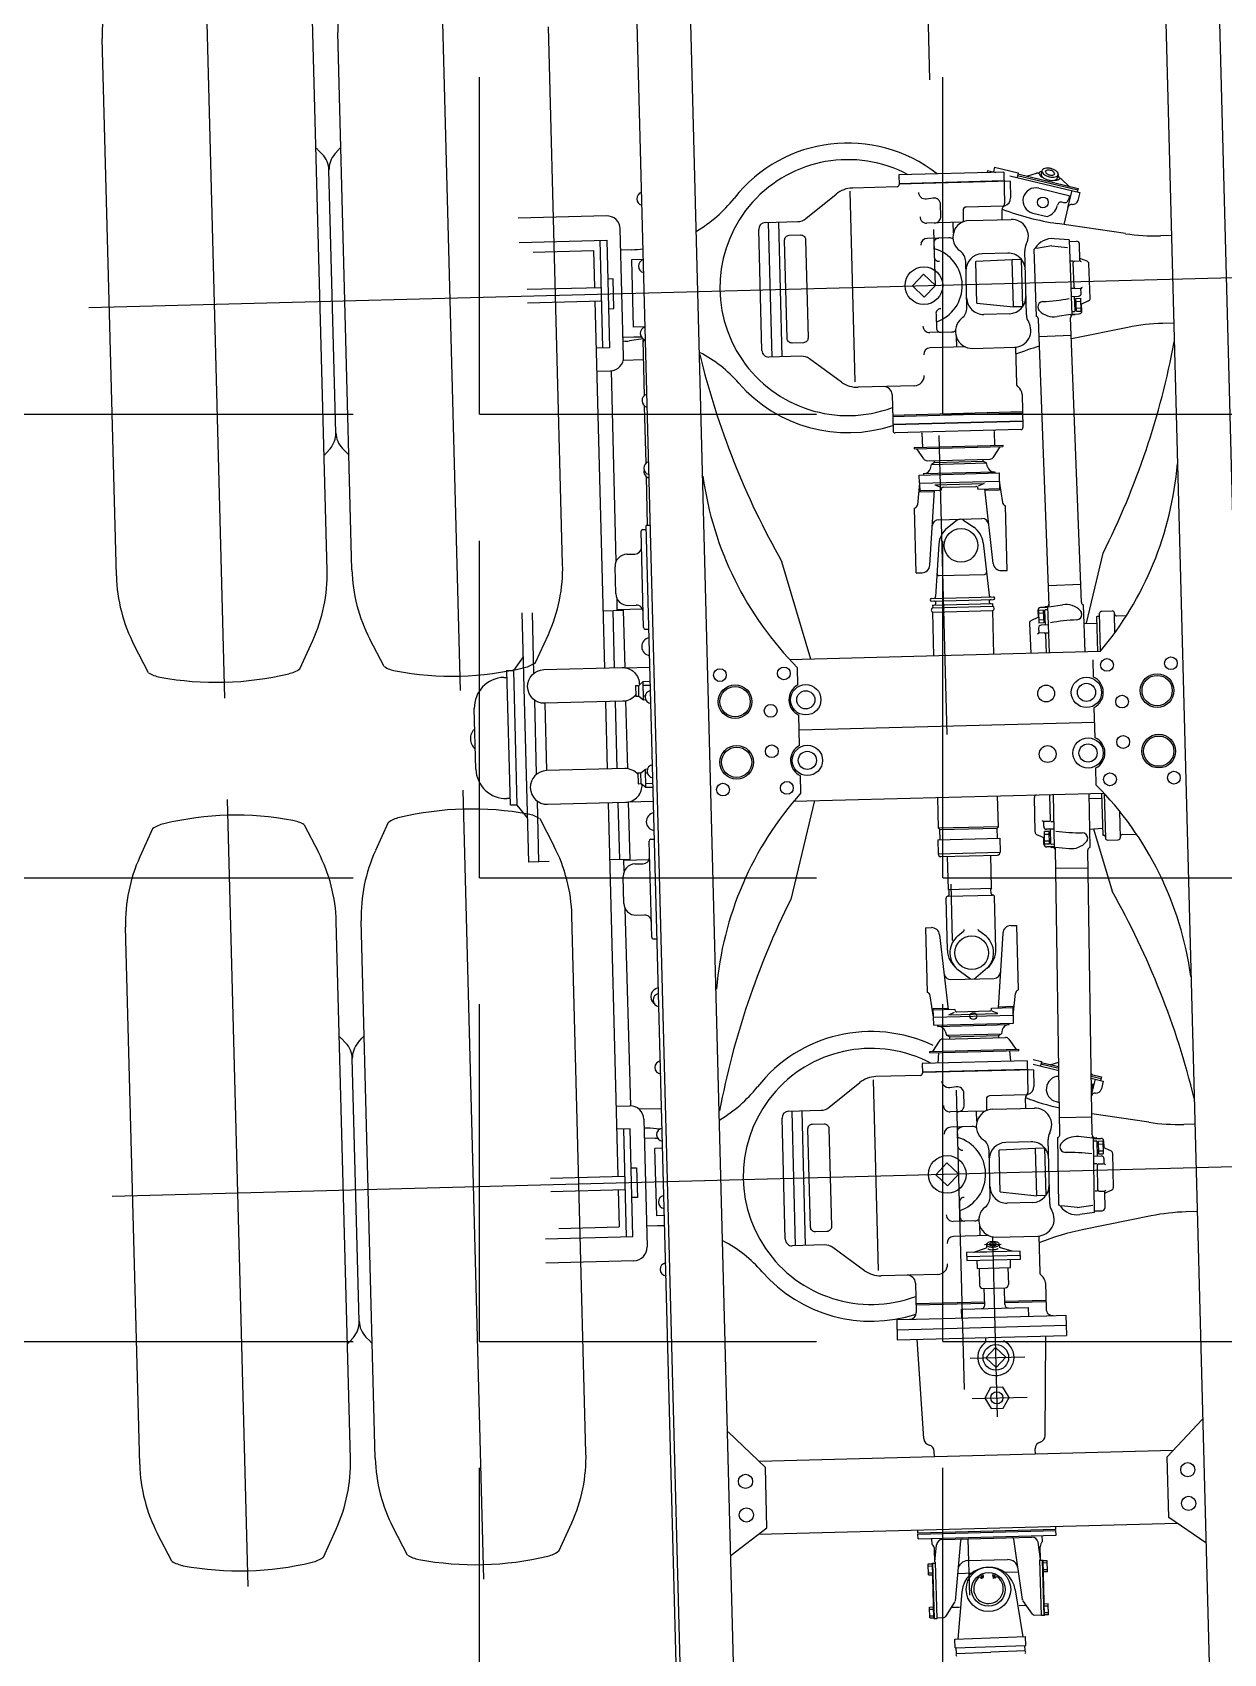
# Model space of a CAD drawing. Header units: metres. Extents: x 668617 to 675126, y 2286318 to 2293677.
# Drawn here: x 669903.33 to 669905.45, y 2287275.645 to 2287278.53 of the extents above; entities that cross this region are included whole.
import ezdxf

# ---------------------------------------------------------------- set-up
doc = ezdxf.new("R2010")
doc.units = ezdxf.units.M
doc.header["$MEASUREMENT"] = 0
doc.linetypes.add('DASHDOT2', pattern=[12.7, 6.35, -3.175, 0, -3.175])
doc.layers.add('2', color=7, linetype='Continuous')
doc.layers.add('DMTG-ZONA-TRABAJO', color=250, linetype='Continuous')

# ---------------------------------------------------------------- blocks, each defined once
blk = doc.blocks.new('A$C0C9960AB')
at = {"layer": '2'}
for p, q in [((2759.5, -1257.4), (2759.5, 1257.4)), ((4079.2, -1257.4), (4079.2, 1257.4)), ((2360.5, 1227.2), (3158.5, 1227.2)), ((3680.2, 1227.2), (4478.2, 1227.2)), ((2215.5, 1183.2), (2256.8, 1203.3)), ((3303.5, 1183.2), (3262.3, 1203.3)), ((3535.2, 1183.2), (3576.5, 1203.3)), ((2174.9, 1070.7), (3344.2, 1070.7)), ((3494.6, 1070.7), (4663.8, 1070.7)), ((2215.5, 958.2), (2256.8, 938.1)), ((3303.5, 958.2), (3262.3, 938.1)), ((3535.2, 958.2), (3576.5, 938.1)), ((2360.5, 914.2), (3158.5, 914.2)), ((2540.8, 905), (2534.3, 911)), ((2564.5, 895.7), (2954.5, 895.7)), ((2978.3, 905), (2984.8, 911)), ((3680.2, 914.2), (4478.2, 914.2)), ((3860.5, 905), (3854, 911)), ((3884.2, 895.7), (4274.2, 895.7)), ((4297.9, 905), (4304.4, 911)), ((2360.5, 877.2), (3158.5, 877.2)), ((2540.8, 886.4), (2534.3, 880.4)), ((2978.3, 886.4), (2984.8, 880.4)), ((3680.2, 877.2), (4478.2, 877.2)), ((3860.5, 886.4), (3854, 880.4)), ((4297.9, 886.4), (4304.4, 880.4)), ((2215.5, 833.2), (2256.8, 853.3)), ((3303.5, 833.2), (3262.3, 853.3)), ((3535.2, 833.2), (3576.5, 853.3)), ((2177, 720.7), (3348.9, 720.7)), ((3379.4, 701), (3469.4, 701)), ((3496.7, 720.7), (4668.6, 720.7)), ((3324.4, 641), (3324.4, 651)), ((3324.4, 651), (3524.4, 651)), ((3334.4, 651), (3334.4, 656)), ((3514.4, 656), (3514.4, 651)), ((3524.4, 651), (3524.4, 641)), ((3239.4, 596), (3239.4, 626)), ((3239.4, 626), (3609.4, 626)), ((3304.4, 626), (3324.4, 641)), ((3324.4, 641), (3524.4, 641)), ((3524.4, 641), (3544.4, 626)), ((2215.5, 608.2), (2256.8, 588.1)), ((2643.5, 485.5), (2643.5, 616.5)), ((2679.5, 616), (2679.5, 486)), ((2749.5, 606), (2749.5, 496)), ((2769.5, 606), (2769.5, 496)), ((3239.4, 611), (3329.4, 611)), ((3303.5, 608.2), (3262.3, 588.1)), ((3369.4, 611), (3479.4, 611)), ((3519.4, 611), (3609.4, 611)), ((3535.2, 608.2), (3576.5, 588.1)), ((4069.5, 606), (4069.5, 496)), ((4089.5, 606), (4089.5, 496)), ((4159.5, 616), (4159.5, 486)), ((4159.5, 616), (4159.5, 486)), ((4195.5, 485.5), (4195.5, 616.5)), ((2694.5, 596), (2694.5, 506)), ((3474.4, 596), (3374.4, 596)), ((4144.5, 596), (4144.5, 506)), ((2360.5, 564.2), (3158.5, 564.2)), ((3680.2, 564.2), (4478.2, 564.2)), ((2749.5, 506), (2694.5, 506)), ((3324.4, 506), (2769.5, 506)), ((2839.5, 486), (2839.5, 506)), ((2873.5, 506), (2873.5, 485.5)), ((3239.4, 476), (3239.4, 506)), ((3474.4, 506), (3374.4, 506)), ((4069.5, 506), (3524.4, 506)), ((3609.4, 506), (3609.4, 476)), ((3965.5, 506), (3965.5, 485.5)), ((3999.5, 486), (3999.5, 506)), ((4144.5, 506), (4089.5, 506)), ((2839.5, 496), (2679.5, 496)), ((2679.5, 486), (2839.5, 486)), ((2737.5, 478), (2737.5, 486)), ((2781.5, 486), (2781.5, 478)), ((2873.5, 484.2), (3166.6, 484.7)), ((3174.4, 486.5), (3214.4, 486.5)), ((3222, 484.8), (3239.4, 484.9)), ((3238.5, 484.8), (3238.6, 447.2)), ((3239.4, 491), (3324.4, 491)), ((3374.4, 491), (3474.4, 491)), ((3524.4, 491), (3609.4, 491)), ((3609.4, 484.9), (3626.8, 484.8)), ((3610.4, 447.3), (3610.4, 484.8)), ((3634.4, 486.5), (3674.4, 486.5)), ((3682.2, 484.7), (3965.6, 484.2)), ((3999.5, 496), (4159.5, 496)), ((4159.5, 486), (3999.5, 486)), ((4057.5, 486), (4057.5, 478)), ((4101.5, 478), (4101.5, 486)), ((2853.5, 465.5), (2663.5, 465.5)), ((2694.5, 449.4), (2694.5, 465.5)), ((2781.5, 478), (2737.5, 478)), ((2824.5, 449.4), (2824.5, 465.5)), ((2868.6, 472.3), (2868.6, 438.5)), ((3156.4, 468.5), (3156.4, 456.5)), ((3232.4, 468.5), (3232.4, 456.5)), ((3324.7, 476), (3239.4, 476)), ((3324.7, 476), (3324.7, 438.5)), ((3351.4, 460.5), (3351.4, 456)), ((3367.4, 460.5), (3351.4, 460.5)), ((3367.4, 460.5), (3367.4, 456)), ((3474.7, 476), (3374.1, 476)), ((3497.4, 460.5), (3481.4, 460.5)), ((3481.4, 460.5), (3481.4, 456)), ((3497.4, 460.5), (3497.4, 456)), ((3609.4, 476), (3524.1, 476)), ((3524.1, 476), (3524.1, 439.5)), ((3616.4, 468.5), (3616.4, 456.5)), ((3692.4, 468.5), (3692.4, 456.5)), ((3980.1, 436.2), (3980.1, 466.2)), ((3985.5, 465.5), (4175.5, 465.5)), ((4014.2, 449.4), (4014.2, 465.5)), ((4057.5, 478), (4101.5, 478)), ((4144.2, 449.4), (4144.2, 465.5)), ((1281.1, 438.5), (3734.4, 438.5)), ((2709.5, 450), (2809.5, 450)), ((2709.5, 438.5), (2709.5, 450)), ((2809.5, 438.5), (2809.5, 450)), ((2837.9, 441.9), (2839.7, 456.2)), ((3120.4, 444), (3120.4, 438.5)), ((3122.9, 446.5), (3265.9, 446.5)), ((3268.4, 444), (3268.4, 438.5)), ((3351.4, 456), (3345.9, 449.3)), ((3345.9, 449.3), (3372.9, 449.3)), ((3345.9, 449.3), (3345.9, 438.5)), ((3351.4, 456), (3367.4, 456)), ((3351.4, 449.3), (3351.4, 438.5)), ((3367.4, 456), (3372.9, 449.3)), ((3367.4, 449.3), (3367.4, 446.8)), ((3372.9, 449.3), (3372.9, 446.4)), ((3481.4, 456), (3475.9, 449.3)), ((3475.9, 449.3), (3475.9, 446.4)), ((3475.9, 449.3), (3502.9, 449.3)), ((3481.4, 456), (3497.4, 456)), ((3481.4, 449.3), (3481.4, 446.8)), ((3497.4, 456), (3502.9, 449.3)), ((3497.4, 449.3), (3497.4, 438.5)), ((3502.9, 449.3), (3502.9, 438.5)), ((3580.4, 444), (3580.4, 438.5)), ((3582.9, 446.5), (3725.9, 446.5)), ((3728.4, 444), (3728.4, 438.5)), ((3734.4, 432.5), (3734.4, 438.5)), ((3734.4, 436.6), (3806.9, 436.5)), ((3826.9, 436.4), (3911.7, 436.3)), ((3927.1, 436.3), (4009.3, 436.1)), ((4011.5, 435.7), (4009.1, 456.2)), ((4010.4, 434.1), (4010.1, 434.1)), ((4029.2, 432.5), (4029.2, 450)), ((4129.2, 450), (4029.2, 450)), ((4129.2, 432.5), (4129.2, 450)), ((1281.1, 432.5), (5535, 432.5)), ((1248.1, 353.4), (5520, 352.5)), ((2202.8, 352.5), (2241.8, 298.5)), ((2331.8, 298.5), (2386.1, 352.5)), ((2232.8, 311), (2232.8, -311)), ((2241.8, 298.5), (2331.8, 298.5)), ((2340.8, -307.5), (2340.8, 307.5)), ((2659.5, 201.8), (2659.5, 250)), ((2659.5, 245), (2859.5, 245)), ((2669.5, 260), (2849.5, 260)), ((2859.5, 250), (2859.5, 201.8)), ((3979.5, 201.8), (3979.5, 250)), ((3979.5, 245), (4179.5, 245)), ((3989.5, 260), (4169.5, 260)), ((4179.5, 250), (4179.5, 201.8)), ((2659.5, 230), (2859.5, 230)), ((3319.4, 199.6), (3173.5, 238.7)), ((3319.4, 230.4), (3319.4, -230.4)), ((3331.4, 219.5), (3356.9, 219.5)), ((3401.8, 219.5), (3446.9, 219.5)), ((3424.4, -219.5), (3424.4, 219.5)), ((3491.8, 219.5), (3517.4, 219.5)), ((3529.4, 199.6), (3675.3, 238.7)), ((3529.4, -230.4), (3529.4, 230.4)), ((3979.5, 230), (4179.5, 230)), ((2619.8, 143.4), (2655.4, 189.6)), ((2863.7, 189.6), (2899.2, 143.4)), ((3939.5, 142.9), (3975.4, 189.6)), ((4183.7, 189.6), (4218.9, 143.8)), ((2619.5, 123), (2902.5, 123)), ((3939.5, 123), (4222.5, 123)), ((2545.9, 97.7), (2515.9, 97.7)), ((2515.9, 97.7), (2515.9, -153.7)), ((2530.9, 97.7), (2530.9, -153.7)), ((2545.9, 97.7), (2545.9, 69)), ((2611.5, 35), (2611.5, 119)), ((2907.5, 53), (2907.5, 119)), ((3931.2, 35), (3931.2, 118.6)), ((4227.2, 53), (4227.2, 119.4)), ((2219.9, 74.5), (2226.9, 74.5)), ((2219.9, 74.5), (2219.9, -130.5)), ((2226.9, 74.5), (2226.9, -130.5)), ((2228, 74.5), (2232.8, 74.5)), ((2228, -130.5), (2228, 74.5)), ((2100.9, 54.3), (2182.9, 54.3)), ((2100.9, 54.3), (2100.9, 49.5)), ((2100.9, 53.5), (2182.9, 53.5)), ((2100.9, 49.5), (2183.9, 49.5)), ((2101.8, 60.3), (2118, 60.3)), ((2101.8, 60.3), (2101.8, 54.3)), ((2101.9, 49.5), (2101.9, 39.1)), ((2104.9, 60.3), (2104.9, 54.3)), ((2114.9, 60.3), (2114.9, 54.3)), ((2118, 60.3), (2118, 54.3)), ((2165.8, 60.3), (2165.8, 54.3)), ((2165.8, 60.3), (2182, 60.3)), ((2168.9, 60.3), (2168.9, 54.3)), ((2178.9, 60.3), (2178.9, 54.3)), ((2182, 60.3), (2182, 54.3)), ((2182.9, 54.3), (2182.9, 49.5)), ((2183.9, 49.5), (2184.9, 50.5)), ((2184.9, 50.5), (2203.3, 50.5)), ((2184.9, 50.5), (2210, 47.4)), ((2210.9, 54), (2219.9, 54)), ((2368.2, 62), (2515.9, 68)), ((2599.5, 68.5), (2555.9, 68.5)), ((2566.5, -33.5), (2566.5, 68.5)), ((2568.5, -33.5), (2568.5, 68.5)), ((2925.1, 50), (2910.5, 50)), ((2911.5, -115), (2911.5, 50)), ((2912.1, -106), (2912.1, 50)), ((2925.1, -106), (2925.1, 50)), ((3862.1, -121.5), (3862.1, 65.5)), ((3919.2, 68.5), (3865.1, 68.5)), ((3874.1, -124.5), (3874.1, 68.5)), ((3874.7, -124.5), (3874.7, 68.5)), ((3886.2, -124.5), (3886.2, 68.5)), ((3888.2, -124.5), (3888.2, 68.5)), ((4244.8, 50), (4230.2, 50)), ((4231.2, -115), (4231.2, 50)), ((4231.8, -106), (4231.8, 50)), ((4244.8, -106), (4244.8, 50)), ((2103.2, 36.6), (2124.3, 22.4)), ((2116.9, 27.4), (2116.9, 15.7)), ((2217.9, 38.5), (2217.9, -94.5)), ((2340.8, 47), (2348.8, 47)), ((2925.1, 26), (2940.4, 24.8)), ((2940.4, 38), (2942.4, 38)), ((2940.4, 38), (2940.4, -94)), ((2942.4, 38), (2942.4, -94)), ((2957.7, 23.8), (2942.4, 34)), ((2979.4, 25), (2981.4, 25)), ((2979.4, 25), (2979.4, -81)), ((2981.4, 31.3), (3006.4, 31.3)), ((2981.4, 31.3), (2981.4, -87.3)), ((2993.4, 31.3), (3025.3, 35.2)), ((2993.4, 31.3), (2993.4, -87.3)), ((3004.4, 31.3), (3004.4, -0.7)), ((3006.4, 31.3), (3006.4, 9.5)), ((3126.4, 39.5), (3030.4, 39.5)), ((3126.4, 39.5), (3126.4, 31)), ((3653.5, 39.5), (3653.5, 31)), ((3653.5, 39.5), (3749.5, 39.5)), ((3786.5, 31.3), (3754.5, 35.2)), ((3786.5, 31.3), (3773.5, 31.3)), ((3773.5, 31.3), (3773.5, 9.5)), ((3775.5, 31.3), (3775.5, -0.7)), ((3786.5, 31.3), (3786.5, -87.3)), ((3786.5, 31.3), (3798.5, 31.3)), ((3798.5, 31.3), (3798.5, -87.3)), ((3800.5, 25), (3798.5, 25)), ((3800.5, 25), (3800.5, -81)), ((3822.2, 23.8), (3837.5, 34)), ((3839.5, 38), (3837.5, 38)), ((3837.5, 38), (3837.5, -94)), ((3839.5, 38), (3839.5, -94)), ((3860.4, 25.7), (3839.5, 25.4)), ((2048.2, 22.1), (2048.7, -28.9)), ((2048.2, 22.1), (2056.4, 22.1)), ((2056.4, 23.6), (2069.4, 23.8)), ((2056.4, 23.6), (2057.4, -81.4)), ((2069.4, 23.8), (2070.4, -81.2)), ((2139.4, 11.7), (2069.4, 19.6)), ((2215.3, 11.5), (2125.6, 21.9)), ((2166.9, 17.1), (2166.9, -5.7)), ((2185.4, 1.6), (2185.4, -57.6)), ((2545.9, 1), (2558.9, 1)), ((2558.9, 1), (2558.9, -98)), ((2667, -42.1), (2667, 10)), ((2689.5, -22.1), (2689.5, 10)), ((2829.5, -22.1), (2829.5, 10)), ((2852, -42.1), (2852, 10)), ((2960.4, 18.8), (2960.4, -74.8)), ((2963.4, 8.2), (2960.4, 8.2)), ((2963.4, 8.2), (2966, 12.8)), ((2963.4, 8.2), (2963.4, -64.3)), ((2972, 14.4), (2966, 12.8)), ((2966, 12.8), (2966, -68.8)), ((2996.4, 8.6), (3000.1, -0.1)), ((2996.4, 8.6), (2996.4, -64.6)), ((3115.4, 19), (3004.4, 9.3)), ((3048.4, 4), (3048.4, -60)), ((3092.4, 8), (3169.4, 8)), ((3172.4, 5), (3172.4, -61)), ((3174.9, 3), (3180.6, 3)), ((3182.4, 4), (3182.4, -60)), ((3182.4, 4), (3231.5, 4)), ((3231.5, 14), (3231.5, -70)), ((3256.5, 18), (3235.5, 18)), ((3235.5, 18), (3235.5, -74)), ((3256.5, 18), (3256.5, -74)), ((3256.5, 14.5), (3271.5, 14.5)), ((3271.5, 14.5), (3273.5, 16.5)), ((3271.5, 14.5), (3271.5, -70.5)), ((3273.5, 16.5), (3319.4, 16.5)), ((3273.5, -72.5), (3273.5, 16.5)), ((3529.4, 16.5), (3594.5, 16.5)), ((3594.5, 16.5), (3594.5, -72.5)), ((3605, 16.5), (3601, 16.5)), ((3601, 16.5), (3601, -72.5)), ((3605, 16.5), (3605, -72.5)), ((3611, 18), (3611, -74)), ((3615, 18), (3615, -74)), ((3695.4, 4.9), (3617.7, 11.7)), ((3648.5, 5.7), (3648.5, -61.7)), ((3664.5, 19), (3775.5, 9.3)), ((3731.5, 4), (3731.5, -60)), ((3783.5, 8.6), (3779.7, -0.1)), ((3783.5, 8.6), (3783.5, -64.6)), ((3807.9, 14.4), (3813.9, 12.8)), ((3816.5, 8.2), (3813.9, 12.8)), ((3813.9, 12.8), (3813.9, -68.8)), ((3816.5, 8.2), (3819.5, 8.2)), ((3816.5, 8.2), (3816.5, -64.3)), ((3819.5, 18.8), (3819.5, -74.8)), ((3987, -42.1), (3987, 10)), ((4009.5, -22.1), (4009.5, 10)), ((4149.5, -22.1), (4149.5, 10)), ((4172, -42.1), (4172, 10)), ((2158.2, -20.2), (2164.7, -17)), ((2162.2, -21), (2165.5, -19.8)), ((2425.9, -11), (2425.9, -93)), ((2485.9, -10), (2485.9, -91)), ((2618.9, -23.5), (2618.9, -73.5)), ((2630.9, -23.5), (2618.9, -23.5)), ((2642.9, -8.5), (2630.9, -8.5)), ((2630.9, -8.5), (2630.9, -88.5)), ((2636.9, -8.5), (2636.9, -88.5)), ((2642.9, -88.5), (2642.9, -8.5)), ((2642.9, -19.5), (2648.9, -38.5)), ((2642.9, -20.5), (2642.9, -38.5)), ((3000.4, -3.7), (3000.4, -52.3)), ((3003.4, -0.7), (3004.4, -0.7)), ((3064.4, -5.4), (3050.2, -23)), ((3113.1, -8.1), (3119.8, -16.8)), ((3730, -23.3), (3719.1, -8.5)), ((3776.5, -0.7), (3775.5, -0.7)), ((3779.5, -3.7), (3779.5, -52.3)), ((2049.2, -79.9), (2048.7, -28.9)), ((2158.1, -35.9), (2164.7, -39.1)), ((2162.1, -35.1), (2165.5, -36.3)), ((2397.9, -48), (2664.8, -48)), ((2511.5, -33.8), (2515.9, -33.8)), ((2563.9, -33.5), (2588.9, -33.5)), ((2588.9, -31.5), (2588.9, -64.5)), ((2618.9, -26.5), (2593.9, -26.5)), ((2653.9, -38.5), (2648.9, -38.5)), ((2653.9, -35.5), (2653.9, -60.5)), ((2682.2, -29.1), (2667, -29.1)), ((2725.5, -46), (2793.5, -46)), ((2836.9, -29.1), (2852, -29.1)), ((3064.4, -50.6), (3050.2, -33)), ((3113.1, -47.9), (3119.8, -39.2)), ((3730, -32.7), (3719.1, -47.5)), ((4002.2, -29.1), (3987, -29.1)), ((4045.5, -46), (4113.5, -46)), ((4156.9, -29.1), (4172, -29.1)), ((2140.2, -67.7), (2070.4, -77)), ((2125.6, -77.9), (2215.3, -67.5)), ((2166.9, -50.3), (2166.9, -73.1)), ((2563.9, -63.5), (2588.9, -63.5)), ((2566.5, -124.5), (2566.5, -63.5)), ((2568.5, -124.5), (2568.5, -63.5)), ((2618.9, -69.5), (2593.9, -69.5)), ((2642.9, -76.5), (2648.9, -57.5)), ((2653.9, -57.5), (2648.9, -57.5)), ((2664.5, -53), (2664.5, -115)), ((2714.5, -109), (2714.5, -71)), ((2731.4, -61), (2724.4, -115)), ((2731.4, -61), (2793.4, -61)), ((2794.4, -115), (2793.4, -61)), ((2804.5, -109), (2804.5, -71)), ((2854.5, -53), (2854.5, -115)), ((2963.4, -64.3), (2960.4, -64.3)), ((2963.4, -64.3), (2966, -68.8)), ((2972, -70.4), (2966, -68.8)), ((2996.4, -64.6), (3000.1, -55.9)), ((3003.4, -55.3), (3004.4, -55.3)), ((3004.4, -55.3), (3004.4, -87.3)), ((3115.4, -75), (3004.4, -65.3)), ((3006.4, -65.5), (3006.4, -87.3)), ((3092.4, -64), (3169.4, -64)), ((3174.9, -59), (3180.6, -59)), ((3182.4, -60), (3231.5, -60)), ((3256.5, -70.5), (3271.5, -70.5)), ((3271.5, -70.5), (3273.5, -72.5)), ((3695.4, -60.9), (3617.7, -67.7)), ((3664.5, -75), (3775.5, -65.3)), ((3773.5, -65.5), (3773.5, -87.3)), ((3776.5, -55.3), (3775.5, -55.3)), ((3775.5, -55.3), (3775.5, -87.3)), ((3783.5, -64.6), (3779.7, -55.9)), ((3807.9, -70.4), (3813.9, -68.8)), ((3816.5, -64.3), (3813.9, -68.8)), ((3816.5, -64.3), (3819.5, -64.3)), ((3984.5, -53), (3984.5, -115)), ((4034.5, -109), (4034.5, -71)), ((4051.4, -61), (4044.4, -115)), ((4051.4, -61), (4113.4, -61)), ((4114.4, -115), (4113.4, -61)), ((4124.5, -109), (4124.5, -71)), ((4174.5, -53), (4174.5, -115)), ((2049.2, -79.9), (2057.4, -79.9)), ((2057.4, -81.4), (2070.4, -81.2)), ((2101.9, -95.1), (2101.9, -105.5)), ((2103.2, -92.6), (2124.3, -78.4)), ((2116.9, -72.8), (2116.9, -83.4)), ((2618.9, -73.5), (2630.9, -73.5)), ((2630.9, -88.5), (2642.9, -88.5)), ((2925.1, -82), (2940.4, -80.8)), ((2940.4, -94), (2942.4, -94)), ((2957.7, -79.8), (2942.4, -90)), ((2979.4, -81), (2981.4, -81)), ((2981.4, -87.3), (3006.4, -87.3)), ((2993.4, -87.3), (3025.3, -91.2)), ((3126.4, -95.5), (3030.4, -95.5)), ((3126.4, -87), (3126.4, -95.5)), ((3256.5, -74), (3235.5, -74)), ((3273.5, -72.5), (3319.4, -72.5)), ((3529.4, -72.5), (3594.5, -72.5)), ((3605, -72.5), (3601, -72.5)), ((3653.5, -87), (3653.5, -95.5)), ((3653.5, -95.5), (3749.5, -95.5)), ((3786.5, -87.3), (3754.5, -91.2)), ((3798.5, -87.3), (3773.5, -87.3)), ((3800.5, -81), (3798.5, -81)), ((3822.2, -79.8), (3837.5, -90)), ((3839.5, -94), (3837.5, -94)), ((3860.4, -81.7), (3839.5, -81.4)), ((4252.5, -92.5), (4243.2, -127.3)), ((4248.1, -82), (4244.8, -81.1)), ((4248.1, -82), (4244.8, -94.3)), ((4252.5, -92.5), (4245.7, -90.7)), ((2100.9, -110.3), (2100.9, -105.5)), ((2100.9, -105.5), (2183.9, -105.5)), ((2100.9, -109.5), (2182.9, -109.5)), ((2100.9, -110.3), (2182.9, -110.3)), ((2101.8, -116.3), (2101.8, -110.3)), ((2101.8, -116.3), (2118, -116.3)), ((2104.9, -116.3), (2104.9, -110.3)), ((2114.9, -116.3), (2114.9, -110.3)), ((2118, -116.3), (2118, -110.3)), ((2165.8, -116.3), (2165.8, -110.3)), ((2165.8, -116.3), (2182, -116.3)), ((2168.9, -116.3), (2168.9, -110.3)), ((2178.9, -116.3), (2178.9, -110.3)), ((2182, -116.3), (2182, -110.3)), ((2182.9, -110.3), (2182.9, -105.5)), ((2183.9, -105.5), (2184.9, -106.5)), ((2184.9, -106.5), (2210, -103.4)), ((2184.9, -106.5), (2203.3, -106.5)), ((2210.9, -110), (2219.9, -110)), ((2340.8, -103), (2348.8, -103)), ((2368.2, -118), (2515.9, -123.2)), ((2558.9, -98), (2545.9, -98)), ((2664.6, -116.5), (2610.5, -116.5)), ((2724.4, -115), (2794.4, -115)), ((2724.4, -129), (2724.4, -115)), ((2794.4, -129), (2794.4, -115)), ((2854.5, -102), (2869.5, -102)), ((2925.1, -106), (2878.5, -106)), ((2911.5, -115), (2886.8, -115)), ((2919.6, -115), (2909.5, -152.7)), ((2926.8, -115), (2923.5, -127.3)), ((3984.2, -116.5), (3930.2, -116.5)), ((4044.4, -115), (4114.4, -115)), ((4044.4, -129), (4044.4, -115)), ((4114.4, -129), (4114.4, -115)), ((4174.2, -102), (4189.2, -102)), ((4244.8, -106), (4198.1, -106)), ((4231.2, -115), (4206.5, -115)), ((4239.2, -115), (4211.6, -218.2)), ((2219.9, -130.5), (2226.9, -130.5)), ((2228, -130.5), (2232.8, -130.5)), ((2545.9, -125), (2545.9, -153.7)), ((2594.5, -124.5), (2555.9, -124.5)), ((2712, -134), (2807.1, -134)), ((2724.4, -129), (2794.4, -129)), ((2919.7, -126.3), (2912.6, -152.7)), ((2922.1, -126.9), (2915.2, -152.8)), ((2923.5, -127.3), (2916.8, -125.5)), ((2918.6, -141.5), (2921.6, -152.8)), ((3241.6, -154.5), (3241.7, -143.5)), ((3245.6, -147.5), (3245.7, -140.5)), ((3245.7, -140.5), (3264.6, -140.7)), ((3245.8, -139.5), (3255.7, -139.6)), ((3250.1, -147.6), (3250.2, -140.6)), ((3260.6, -129), (3255.3, -140.6)), ((3260.1, -147.7), (3260.2, -140.7)), ((3264.3, -126.7), (3315.6, -127.3)), ((3264.5, -147.7), (3264.6, -140.7)), ((3267.8, -154.8), (3267.9, -143.8)), ((3271.9, -139.8), (3278.5, -139.9)), ((3279.4, -147.9), (3279.5, -140.8)), ((3319.3, -129.7), (3319.4, -130)), ((3574.5, -126.7), (3529.4, -127.2)), ((3559.3, -147.9), (3559.2, -140.8)), ((3566.8, -139.8), (3560.2, -139.9)), ((3571, -154.8), (3570.9, -143.8)), ((3593, -140.5), (3574.1, -140.7)), ((3574.2, -147.7), (3574.1, -140.7)), ((3578.1, -129), (3583.5, -140.6)), ((3578.7, -147.7), (3578.6, -140.7)), ((3593, -139.5), (3583, -139.6)), ((3588.7, -147.6), (3588.6, -140.6)), ((3593.1, -147.5), (3593, -140.5)), ((3597.1, -154.5), (3597, -143.5)), ((3914.2, -124.5), (3865.1, -124.5)), ((4032, -134), (4127.1, -134)), ((4044.4, -129), (4114.4, -129)), ((4239.3, -126.3), (4215.5, -215.1)), ((4241.7, -126.9), (4217.9, -215.8)), ((4243.2, -127.3), (4236.4, -125.5)), ((4238.2, -141.5), (4241.8, -154.8)), ((2545.9, -153.7), (2515.9, -153.7)), ((2705.4, -174.4), (2708.5, -151.6)), ((2709.7, -147.4), (2809.7, -148.6)), ((2813.5, -151.6), (3238.8, -156.4)), ((2839.7, -151.9), (2839.1, -199.9)), ((2863.3, -147.4), (2862, -152.2)), ((3209.6, -156.1), (3209.1, -204.1)), ((3241.1, -156.1), (3238.3, -176.5)), ((3319.4, -155.3), (3239.6, -154.4)), ((3240.6, -154.4), (3240.7, -150.4)), ((3245.2, -154.5), (3245.2, -150.5)), ((3245.6, -147.5), (3264.5, -147.7)), ((3246.2, -149.5), (3267.8, -149.8)), ((3247.1, -149.5), (3247.1, -147.5)), ((3263.1, -149.7), (3263.1, -147.7)), ((3279.4, -150.5), (3279.3, -154.3)), ((3281.4, -149.9), (3318.1, -150.3)), ((3557.4, -149.9), (3529.4, -150.2)), ((3529.4, -155.2), (3599.1, -154.4)), ((3559.4, -150.5), (3559.4, -154.3)), ((3592.5, -149.5), (3570.9, -149.8)), ((3593.1, -147.5), (3574.2, -147.7)), ((3575.7, -149.7), (3575.7, -147.7)), ((3591.7, -149.5), (3591.7, -147.5)), ((3593.6, -154.5), (3593.5, -150.5)), ((3597.7, -156.1), (3600.4, -176.5)), ((3598.1, -154.4), (3598.1, -150.4)), ((3599.9, -156.4), (4025.2, -151.6)), ((3629.7, -204.1), (3629.1, -156.1)), ((3999.6, -199.9), (3999.1, -151.9)), ((4129.1, -147.4), (4029.1, -148.6)), ((4043, -151.4), (4043.1, -151.4)), ((4133.4, -174.4), (4130.3, -151.6)), ((4182.9, -147.4), (4177.2, -168.7)), ((4219.6, -157.2), (4207.3, -203.5)), ((4245.5, -162.6), (4240.8, -161.3)), ((4241.8, -157.6), (4241.7, -158)), ((2690, -284.2), (2672.2, -183.5)), ((2697.1, -200.3), (2694.6, -178.2)), ((2705.4, -174.4), (2708, -197.9)), ((2807.7, -199.9), (2810.4, -179.5)), ((4031.1, -199.9), (4028.3, -179.5)), ((4133.4, -174.4), (4130.7, -197.9)), ((4141.7, -200.3), (4144.1, -178.2)), ((4148.8, -284.2), (4166.5, -183.5)), ((4192.8, -184.2), (4193.7, -184.4)), ((4198, -191.8), (4197.4, -193.7)), ((4222.2, -201.4), (4231.9, -191.7)), ((4233.4, -188.9), (4233.3, -189.2)), ((4239, -186.8), (4234.3, -185.5)), ((2697.1, -200.3), (2809.1, -201.6)), ((2699.5, -200.3), (2699.3, -211.3)), ((2727.6, -215.6), (2703.3, -215.4)), ((2729.5, -226.3), (2724.9, -215.6)), ((2728.7, -207.7), (2728.6, -214.6)), ((2728.7, -205.1), (2728.7, -201.7)), ((2767.3, -206.1), (2730.7, -205.7)), ((2769.3, -208.1), (2769.2, -215.2)), ((2769.4, -205.5), (2769.4, -201.7)), ((2776.8, -216.2), (2770.2, -216.1)), ((2781, -201.2), (2780.8, -212.2)), ((2802.5, -206.5), (2780.9, -206.2)), ((2784.2, -208.3), (2784.1, -215.3)), ((2803, -215.5), (2784.1, -215.3)), ((2803.1, -208.5), (2784.2, -208.3)), ((2785.7, -206.3), (2785.7, -208.3)), ((2788.1, -227), (2793.4, -215.4)), ((2788.7, -208.3), (2788.6, -215.3)), ((2803, -216.5), (2793, -216.4)), ((2798.7, -208.4), (2798.6, -215.4)), ((2801.7, -206.5), (2801.7, -208.5)), ((2803.1, -208.5), (2803, -215.5)), ((2803.6, -201.5), (2803.5, -205.5)), ((2807.1, -201.5), (2807, -212.5)), ((2808.1, -201.6), (2808, -205.6)), ((2812.6, -199.6), (3235.2, -204.4)), ((2829.1, -284.2), (2843.9, -200)), ((2871.3, -200.3), (2895, -206.6)), ((2891.9, -218.2), (2880.3, -215.1)), ((2887.8, -202.6), (2882, -201.1)), ((2888.4, -200.5), (2887.6, -203.5)), ((2896.7, -200.6), (2891.9, -218.2)), ((2898.3, -215.8), (2893, -214.4)), ((2899.7, -200.6), (2895.9, -215.1)), ((2902.3, -200.6), (2898.3, -215.8)), ((2902.5, -201.4), (2903.3, -200.6)), ((3266.7, -213.7), (3173.5, -238.7)), ((3319.4, -208.3), (3239, -207.4)), ((3252.9, -204.6), (3253.1, -204.6)), ((3266.3, -207.7), (3267.5, -227)), ((3312.4, -208.3), (3311.3, -227)), ((3529.4, -208.2), (3599.7, -207.4)), ((3572.5, -207.7), (3571.3, -227)), ((3572.3, -211), (3675.3, -238.7)), ((3603.5, -204.4), (4026.2, -199.6)), ((4009.6, -284.2), (3994.8, -200)), ((4141.7, -200.3), (4029.7, -201.6)), ((4030.7, -201.6), (4030.7, -205.6)), ((4031.6, -201.5), (4031.7, -212.5)), ((4035.2, -201.5), (4035.2, -205.5)), ((4035.6, -208.5), (4054.5, -208.3)), ((4035.6, -208.5), (4035.7, -215.5)), ((4035.7, -215.5), (4054.6, -215.3)), ((4035.8, -216.5), (4045.8, -216.4)), ((4036.2, -206.5), (4057.8, -206.2)), ((4037.1, -206.5), (4037.1, -208.5)), ((4040.1, -208.4), (4040.2, -215.4)), ((4050.6, -227), (4045.3, -215.4)), ((4050.1, -208.3), (4050.2, -215.3)), ((4053.1, -206.3), (4053.1, -208.3)), ((4054.5, -208.3), (4054.6, -215.3)), ((4057.8, -201.2), (4057.9, -212.2)), ((4061.9, -216.2), (4068.5, -216.1)), ((4069.4, -205.5), (4069.4, -201.7)), ((4069.4, -208.1), (4069.5, -215.2)), ((4071.4, -206.1), (4108.1, -205.7)), ((4109.3, -226.3), (4113.9, -215.6)), ((4110.1, -205.1), (4110, -201.7)), ((4110.1, -207.7), (4110.2, -214.6)), ((4111.2, -215.6), (4135.5, -215.4)), ((4139.3, -200.3), (4139.4, -211.3)), ((4189.7, -199.9), (4164.8, -193.3)), ((4189.7, -199.9), (4214.7, -206.6)), ((4211.6, -218.2), (4200, -215.1)), ((4207.5, -202.6), (4201.7, -201.1)), ((4217.9, -215.8), (4212.6, -214.4)), ((2784.5, -229.3), (2733.1, -228.7)), ((3249.4, -234), (3249.4, -250)), ((3318.7, -231), (3252.4, -231)), ((3319.4, -227), (3256.9, -227)), ((3256.9, -227), (3256.9, -228)), ((3331.4, -219.5), (3356.9, -219.5)), ((3401.8, -219.5), (3446.9, -219.5)), ((3491.8, -219.5), (3517.4, -219.5)), ((3529.4, -227), (3581.9, -227)), ((3530, -231), (3586.4, -231)), ((3581.9, -227), (3581.9, -228)), ((3589.4, -234), (3589.4, -250)), ((4054.3, -229.3), (4105.7, -228.7)), ((3291.9, -253), (3252.4, -253)), ((3256.9, -256), (3256.9, -277.4)), ((3556.9, -253), (3586.4, -253)), ((3581.9, -256), (3581.9, -270.9)), ((2202.8, -352.5), (2241.8, -298.5)), ((2241.8, -298.5), (2331.8, -298.5)), ((2331.8, -298.5), (2386.1, -352.5)), ((2694.5, -352.5), (2694.5, -336.2)), ((2824.5, -352.5), (2824.5, -336.2)), ((4014.2, -352.5), (4014.2, -336.2)), ((4144.2, -352.5), (4144.2, -336.2)), ((1248.1, -353.4), (5520, -352.5)), ((1266.8, -432.5), (5535, -432.5))]:
    blk.add_line(p, q, dxfattribs=at)
for points in [[(3374.4, 596, 1), (3324.4, 596), (3324.4, 480, 0.428383), (3350.6, 455)], [(3474.4, 596, -1), (3524.4, 596), (3524.4, 480, -0.428383), (3498.2, 455)], [(3365, 460.5, 0.227472), (3374.4, 480), (3374.4, 596, 1)], [(3483.7, 460.5, -0.227472), (3474.4, 480), (3474.4, 596, -1)], [(2724.5, -7, 0.496025), (2716.5, 0), (2696.5, 0, 0.414214), (2689.5, -7, 1.824435)], [(2794.5, -7, -0.496025), (2802.5, 0), (2822.5, 0, -0.414214), (2829.5, -7, -1.824435)], [(2852, -1, 0.414214), (2862, -11), (2879.2, -11, 0.451123), (2889.1, 0.2), (2887.9, 9.8, -0.451123), (2897.9, 21)], [(4044.5, -7, 0.496025), (4036.5, 0), (4016.5, 0, 0.414214), (4009.5, -7, 1.824435)], [(4114.5, -7, -0.496025), (4122.5, 0), (4142.5, 0, -0.414214), (4149.5, -7, -1.824435)], [(4172, -1, 0.414214), (4182, -11), (4199.2, -11, 0.451123), (4209.1, 0.2), (4207.9, 9.8, -0.451123), (4217.9, 21)], [(2647.5, -40.3, 0.039999), (2647, -41.3, 0.056523), (2646.2, -44.1, 0.043194), (2645.9, -48, 0.043194)], [(2645.9, -48, 0.043194), (2646.2, -51.9, 0.056523), (2647, -54.7, 0.039999), (2647.5, -55.7, 0.196785)], [(2651.5, -40.3, 0.039999), (2651, -41.3, 0.056523), (2650.2, -44.1, 0.043194), (2649.9, -48, 0.043194)], [(2649.9, -48, 0.043194), (2650.2, -51.9, 0.056523), (2651, -54.7, 0.039999), (2651.5, -55.7, 0.196785)], [(2651.5, -55.7, 0.058856), (2652.6, -57, 0.196785), (2653.9, -57.5, 0.196785), (2655.2, -57, 0.099088), (2656.7, -54.7, 0.056523), (2657.5, -51.9, 0.043194), (2657.9, -48, 0.043194), (2657.5, -44.1, 0.056523), (2656.7, -41.3, 0.099088), (2655.2, -39, 0.196785), (2653.9, -38.5, 0.196785), (2652.6, -39, 0.058856), (2651.5, -40.3, 0.056523)], [(2874.5, -104), (2874.5, -49, 0.414214), (2869.5, -44), (2852.9, -44)], [(4194.5, -104), (4194.5, -49, 0.414214), (4189.5, -44), (4172.9, -44)], [(4240.8, -161.3, 0.174705), (4238.6, -161.5, 0.104203), (4235.6, -163.7, 0.064948), (4233.3, -167.1, 0.051099), (4231.5, -171.8, 0.051099), (4230.7, -176.8, 0.064948), (4231, -180.8, 0.104203), (4232.5, -184.2, 0.174705), (4234.3, -185.5, 0.174705)], [(4241.7, -158, 0.22312), (4239.9, -158.3, 0.090648), (4236.7, -161.5, 0.032317), (4235.1, -164.4, 0.035374)], [(4244.1, -162.2, 0.064678), (4243.1, -159.2, 0.22312), (4241.7, -158, 0.22312)], [(4230.9, -180, 0.032317), (4230.9, -183.3, 0.090648), (4232, -187.7, 0.22312), (4233.4, -188.9, 0.22312), (4235.3, -188.5, 0.064678), (4237.6, -186.4, 0.047451)]]:
    blk.add_lwpolyline(points, format="xyb", dxfattribs=at)
for points in [[(2686.5, 222), (2832.5, 222, -0.414214), (2839.5, 215), (2839.5, 198, -0.414214), (2832.5, 191), (2686.5, 191, -0.414214), (2679.5, 198), (2679.5, 215, -0.414214)], [(4006.5, 222), (4152.5, 222, -0.414214), (4159.5, 215), (4159.5, 198, -0.414214), (4152.5, 191), (4006.5, 191, -0.414214), (3999.5, 198), (3999.5, 215, -0.414214)], [(2651.9, -48, 0.037392), (2652, -50.2, 0.049859), (2652.5, -51.9, 0.093193), (2653.2, -53.2, 0.215843), (2653.9, -53.5, 0.215843), (2654.5, -53.2, 0.093193), (2655.3, -51.9, 0.049859), (2655.7, -50.2, 0.037392), (2655.9, -48, 0.037392), (2655.7, -45.8, 0.049859), (2655.3, -44.1, 0.093193), (2654.5, -42.8, 0.215843), (2653.9, -42.5, 0.215843), (2653.2, -42.8, 0.093193), (2652.5, -44.1, 0.049859), (2652, -45.8, 0.037392)], [(4245.5, -162.6, 0.174705), (4243.3, -162.8, 0.104203), (4240.3, -165, 0.064948), (4238, -168.3, 0.051099), (4236.2, -173.1, 0.051099), (4235.4, -178.1, 0.064948), (4235.7, -182.1, 0.104203), (4237.2, -185.5, 0.174705), (4239, -186.8, 0.174705), (4241.3, -186.6, 0.104203), (4244.2, -184.4, 0.064948), (4246.5, -181, 0.051099), (4248.3, -176.3, 0.051099), (4249.1, -171.3, 0.064948), (4248.8, -167.3, 0.104203), (4247.3, -163.9, 0.174705)], [(4244.1, -167.9, 0.174705), (4242.8, -168, 0.104203), (4241.2, -169.3, 0.064948), (4239.9, -171.1, 0.051099), (4238.9, -173.8, 0.051099), (4238.4, -176.6, 0.064948), (4238.6, -178.8, 0.104203), (4239.4, -180.7, 0.174705), (4240.4, -181.4, 0.174705), (4241.7, -181.3, 0.104203), (4243.4, -180.1, 0.064948), (4244.6, -178.2, 0.051099), (4245.6, -175.6, 0.051099), (4246.1, -172.8, 0.064948), (4245.9, -170.5, 0.104203), (4245.1, -168.6, 0.174705)]]:
    blk.add_lwpolyline(points, format="xyb", close=True, dxfattribs=at)
blk.add_lwpolyline([(2545.9, 69), (2545.9, -125)], dxfattribs=at)
for points in [[(2759.5, 34), (2742.5, 17), (2759.5, 0), (2776.5, 17)], [(4079.5, 34), (4062.5, 17), (4079.5, 0), (4096.5, 17)], [(2425.9, -66), (2441.5, -57), (2441.5, -39), (2425.9, -30), (2410.3, -39), (2410.3, -57)], [(2485.9, -33), (2470.9, -48), (2485.9, -63), (2500.9, -48)]]:
    blk.add_lwpolyline(points, close=True, dxfattribs=at)
at = {"layer": '2', "color": 7, "linetype": 'DASHDOT2', "ltscale": 70}
blk.add_lwpolyline([(-3394.8, 0), (6101.9, 0)], dxfattribs=at)
at = {"layer": '2'}
for centre, radius in [((2261.8, 328.5), 10.5), ((2311.8, 328.5), 10.5), ((3339.4, 335), 9.5), ((3379.4, 313.5), 25), ((3469.4, 313.5), 25), ((3509.4, 335), 9.5), ((3379.4, 313.5), 22.5), ((3469.4, 313.5), 22.5), ((3394.4, 261), 9.5), ((3454.4, 261), 9.5), ((3339.4, 240), 9.5), ((3509.4, 240), 9.5), ((3379.4, 208.5), 22.5), ((3379.4, 208.5), 13.5), ((3469.4, 208.5), 22.5), ((3469.4, 208.5), 13.5), ((2759.5, 17), 28), ((4079.5, 17), 28), ((2141.9, -28), 33), ((2141.9, -28), 25), ((2161.4, -18.6), 0.951), ((2993.4, -28), 5.07), ((3087.4, -28), 25), ((3692.5, -28), 25), ((2161.3, -37.4), 0.951), ((2425.9, -48), 9), ((2485.9, -48), 19), ((3379.4, -148.5), 12.5), ((3469.4, -148.5), 12.5), ((4198.4, -162.9), 8), ((3379.4, -208.5), 22.5), ((3469.4, -208.5), 22.5), ((3379.4, -208.5), 13.5), ((3469.4, -208.5), 13.5), ((3339.4, -240), 9.5), ((3509.4, -240), 9.5), ((3394.4, -261), 9.5), ((3454.4, -261), 9.5), ((3379.4, -313.5), 25), ((3469.4, -313.5), 25), ((3379.4, -313.5), 22.5), ((3469.4, -313.5), 22.5), ((2261.8, -328.5), 10.5), ((2311.8, -328.5), 10.5), ((3339.4, -335), 9.5), ((3509.4, -335), 9.5)]:
    blk.add_circle(centre, radius, dxfattribs=at)
for centre, radius, start, end in [((2360.5, 990.2), 237, 90, 115.9611), ((3158.5, 990.2), 237, 64.0389, 90), ((3680.2, 990.2), 237, 90, 115.9611), ((4478.2, 990.2), 237, 64.0389, 90), ((2257.5, 1156.1), 50, 147.0976, 167.9863), ((3261.6, 1156.1), 50, 12.0137, 32.9024), ((3577.2, 1156.1), 50, 147.0976, 167.9863), ((2658.5, 1070.7), 460, 167.9863, 192.0137), ((2860.5, 1070.7), 460, 347.9863, 12.0137), ((3978.2, 1070.7), 460, 167.9863, 192.0137), ((2257.5, 985.4), 50, 192.0137, 212.9024), ((3261.6, 985.4), 50, 327.0976, 347.9863), ((3577.2, 985.4), 50, 192.0137, 212.9024), ((2360.5, 1151.2), 237, 244.0389, 270), ((3158.5, 1151.2), 237, 270, 295.9611), ((3680.2, 1151.2), 237, 244.0389, 270), ((4478.2, 1151.2), 237, 270, 295.9611), ((2558, 936.7), 35, 220.0052, 227.2906), ((2564.5, 930.7), 35, 227.2906, 270), ((2564.5, 860.7), 35, 90, 132.7094), ((2954.5, 930.7), 35, 270, 312.7094), ((2954.5, 860.7), 35, 47.2906, 90), ((2961, 936.7), 35, 312.7094, 319.9948), ((3877.7, 936.7), 35, 220.0052, 227.2906), ((3884.2, 930.7), 35, 227.2906, 270), ((3884.2, 860.7), 35, 90, 132.7094), ((4274.2, 930.7), 35, 270, 312.7094), ((4274.2, 860.7), 35, 47.2906, 90), ((4280.7, 936.7), 35, 312.7094, 319.9948), ((2360.5, 640.2), 237, 90, 115.9611), ((2558, 854.7), 35, 132.7094, 139.9948), ((2961, 854.7), 35, 40.0052, 47.2906), ((3158.5, 640.2), 237, 64.0389, 90), ((3680.2, 640.2), 237, 90, 115.9611), ((3877.7, 854.7), 35, 132.7094, 139.9948), ((4280.7, 854.7), 35, 40.0052, 47.2906), ((4478.2, 640.2), 237, 64.0389, 90), ((2257.5, 806.1), 50, 147.0976, 167.9863), ((3261.6, 806.1), 50, 12.0137, 32.9024), ((3577.2, 806.1), 50, 147.0976, 167.9863), ((2658.5, 720.7), 460, 167.9863, 192.0137), ((2860.5, 720.7), 460, 347.9863, 12.0137), ((3978.2, 720.7), 460, 167.9863, 192.0137), ((3379.4, 656), 45, 90, 180), ((3424.4, 688.5), 19.5, 39.8056, 140.1944), ((3469.4, 656), 45, 0, 90), ((2257.5, 635.4), 50, 192.0137, 212.9024), ((3261.6, 635.4), 50, 327.0976, 347.9863), ((3577.2, 635.4), 50, 192.0137, 212.9024), ((2360.5, 801.2), 237, 244.0389, 270), ((3158.5, 801.2), 237, 270, 295.9611), ((3680.2, 801.2), 237, 244.0389, 270), ((2663.5, 485.5), 20, 180, 270), ((2853.5, 485.5), 20, 270, 0), ((3174.4, 468.5), 18, 90, 180), ((3214.4, 468.5), 18, 0, 90), ((3634.4, 468.5), 18, 90, 180), ((3674.4, 468.5), 18, 0, 90), ((3985.5, 485.5), 20, 180, 270), ((4175.5, 485.5), 20, 270, 0), ((2809.9, 459.8), 30, 353.1081, 10.951), ((4038.8, 459.8), 30, 169.049, 186.8918), ((2629.4, 437.2), 9.77, 7.4518, 172.5482), ((2494.5, 449.4), 200, 356.8832, 0), ((2729.4, 437.2), 9.77, 7.4518, 172.5482), ((2829.4, 437.2), 9.77, 7.4518, 172.5482), ((3024.5, 449.4), 200, 180, 181.0436), ((2929.4, 437.2), 9.77, 7.4518, 172.5482), ((3029.4, 437.2), 9.77, 7.4518, 172.5482), ((3034.4, 436.7), 13.3, 7.7692, 136.8845), ((3122.9, 444), 2.5, 90, 180), ((3146.4, 456.5), 10, 270, 0), ((3242.4, 456.5), 10, 180, 270), ((3265.9, 444), 2.5, 0, 90), ((3294.4, 436.7), 13.3, 7.7692, 172.2308), ((3369.4, 437.2), 9.77, 7.4518, 172.5482), ((3479.4, 437.2), 9.77, 7.4518, 172.5482), ((3554.4, 436.7), 13.3, 7.7692, 172.2308), ((3582.9, 444), 2.5, 90, 180), ((3606.4, 456.5), 10, 270, 0), ((3702.4, 456.5), 10, 180, 270), ((3725.9, 444), 2.5, 0, 90), ((3814.4, 430.2), 9.77, 75.1688, 166.5803), ((3819.4, 430.2), 9.77, 13.4197, 166.5803), ((3919.4, 430.2), 9.77, 13.4197, 166.5803), ((4006.6, 432.1), 4, 29.8918, 89.8918), ((4009.3, 433.6), 2.5, 41.635, 89.8918), ((4019.4, 430.2), 9.77, 13.4197, 166.5803), ((3814.2, 449.4), 200, 356.8296, 0), ((4119.4, 430.2), 9.77, 13.4197, 166.5803), ((4344.2, 449.4), 200, 180, 184.8399), ((4219.4, 430.2), 9.77, 13.4197, 166.5803), ((2494.5, 449.4), 200, 309.6841, 331.0287), ((3024.5, 449.4), 200, 208.9713, 230.3159), ((2609.4, -820.5), 1200, 61.9613, 77.8228), ((2988.5, -144.5), 500, 46.7115, 83.6736), ((3860.2, -144.5), 500, 96.3264, 133.2885), ((4239.4, -820.5), 1200, 102.1772, 118.0387), ((3814.2, 449.4), 200, 309.6841, 331.0287), ((4344.2, 449.4), 200, 208.9713, 230.3159), ((2759.5, 130), 190, 330.6426, 198.8859), ((4079.5, 130), 190, 330.4376, 198.8859), ((2759.5, 130), 215, 129.6841, 196.5377), ((2759.5, 130), 215, 333.1259, 50.3159), ((4079.2, 130), 215, 129.6841, 196.6214), ((4079.2, 130), 215, 320.3748, 50.3159), ((2669.5, 250), 10, 90, 180), ((2849.5, 250), 10, 0, 90), ((3989.5, 250), 10, 90, 180), ((4169.5, 250), 10, 0, 90), ((3379.4, 208.5), 25, 26.1039, 153.8961), ((3469.4, 208.5), 25, 26.1039, 153.8961), ((2639.5, 201.8), 20, 322.4314, 0), ((2879.5, 201.8), 20, 180, 217.5686), ((3959.5, 201.8), 20, 322.4314, 0), ((4199.5, 201.8), 20, 180, 217.5686), ((2651.5, 119), 40, 142.4314, 180), ((2867.5, 119), 40, 0, 37.5686), ((3971.2, 118.6), 40, 142.4314, 180), ((4187.2, 119.4), 40, 0, 37.5686), ((2555.9, 78.5), 10, 180, 270), ((2599.5, 80.5), 12, 270, 0), ((3919.2, 80.5), 12, 270, 0), ((2203.3, 60.5), 10, 270, 319.4584), ((2348.8, 57), 10, 270, 345.5225), ((2368.2, 52), 10, 90, 165.5225), ((2910.5, 53), 3, 180, 270), ((3865.1, 65.5), 3, 90, 180), ((4230.2, 53), 3, 180, 270), ((2104.9, 39.1), 3, 180, 236.0235), ((2208.9, 38.5), 9, 0, 83), ((2626.5, 35), 15, 180, 270), ((3024.6, 41.2), 6, 277, 343.7179), ((3114.4, 31), 12, 275, 0), ((3665.5, 31), 12, 180, 265), ((3755.3, 41.2), 6, 196.2821, 263), ((3860.1, 31.7), 6, 273, 289.4712), ((3946.2, 35), 15, 180, 270), ((2046.1, 20), 2.93, 45.2994, 130.0592), ((2126, 24.9), 3, 236.0235, 263.4001), ((2134.9, -28.1), 40, 277.5775, 83.5775), ((2170.4, 1.6), 15, 0, 83.4001), ((2214.9, 8.6), 3, 0, 83.4001), ((2657, 10), 10, 0, 90), ((2699.5, 10), 10, 90, 180), ((2819.5, 10), 10, 0, 90), ((2862, 10), 10, 90, 180), ((2954.4, 18.8), 6, 0, 56.3099), ((2969.4, 24), 10, 285, 0), ((3058.4, 4), 10, 95, 180), ((3092.4, -28), 36, 90, 141.0576), ((3087.4, -28), 32.5, 37.7843, 131.3586), ((3169.4, 5), 3, 5.2159, 90), ((3174.9, 5.5), 2.5, 185.2159, 270), ((3180.6, 5), 2, 270, 330), ((3235.5, 14), 4, 90, 180), ((3597.7, 15.2), 3.49, 21.4526, 158.5474), ((3608, 14.5), 3, 180, 0), ((3613, 18), 2, 0, 180), ((3618, 14.7), 3, 180, 265), ((3651.5, 5.7), 3, 85, 180), ((3692.5, -28), 33, 36.2493, 85), ((3721.5, 4), 10, 0, 85), ((3810.5, 24), 10, 180, 255), ((3825.5, 18.8), 6, 123.6901, 180), ((3977, 10), 10, 0, 90), ((4019.5, 10), 10, 90, 180), ((4139.5, 10), 10, 0, 90), ((4182, 10), 10, 90, 180), ((2142.9, -28), 22, 39.9729, 179.9056), ((2161.4, -18.6), 2.47, 134.2366, 289.1571), ((2158.1, -15.3), 2.2, 314.2366, 39.9729), ((2485.9, -48), 27, 36.8958, 333.4349), ((2699.5, -22.1), 10, 180, 216.896), ((2759.5, 17), 57, 197.3523, 342.6477), ((2819.5, -22.1), 10, 323.104, 0), ((3003.4, -3.7), 3, 90, 180), ((3056.4, -28), 8, 141.0576, 218.9424), ((3122.2, -14.9), 3, 217.7843, 270), ((3723.5, -28), 8, 323.7507, 36.2493), ((3776.5, -3.7), 3, 0, 90), ((4019.5, -22.1), 10, 180, 216.896), ((4079.5, 17), 57, 197.3523, 342.6477), ((4139.5, -22.1), 10, 323.104, 0), ((2142.9, -28), 22, 179.9056, 319.8384), ((2161.3, -37.4), 2.47, 70.6542, 225.5746), ((2158.1, -40.8), 2.2, 319.8384, 45.5746), ((2511.5, -28.8), 5, 216.8958, 270), ((2563.9, -28.5), 5, 180, 270), ((2593.9, -31.5), 5, 90, 180), ((2689.5, -53), 25, 36.8876, 180), ((2725.5, -26), 20, 216.8876, 270), ((2739.5, -71), 25, 90, 180), ((2779.5, -71), 25, 0, 90), ((2793.5, -26), 20, 270, 323.1124), ((2829.5, -53), 25, 0, 143.1124), ((3087.4, -28), 32.5, 228.6414, 322.2157), ((3122.2, -41.1), 3, 90, 142.2157), ((3692.5, -28), 33, 275, 323.7507), ((4009.5, -53), 25, 36.8876, 180), ((4045.5, -26), 20, 216.8876, 270), ((4059.5, -71), 25, 90, 180), ((4099.5, -71), 25, 0, 90), ((4113.5, -26), 20, 270, 323.1124), ((4149.5, -53), 25, 0, 143.1124), ((2170.4, -57.6), 15, 276.5999, 0), ((2214.9, -64.6), 3, 276.5999, 0), ((2563.9, -68.5), 5, 90, 180), ((2593.9, -64.5), 5, 180, 270), ((2969.4, -80), 10, 0, 75), ((3003.4, -52.3), 3, 180, 270), ((3058.4, -60), 10, 180, 265), ((3092.4, -28), 36, 218.9424, 270), ((3169.4, -61), 3, 270, 354.7841), ((3174.9, -61.5), 2.5, 90, 174.7841), ((3180.6, -61), 2, 30, 90), ((3235.5, -70), 4, 180, 270), ((3608, -70.5), 3, 0, 180), ((3618, -70.7), 3, 95, 180), ((3651.5, -61.7), 3, 180, 275), ((3721.5, -60), 10, 275, 0), ((3776.5, -52.3), 3, 270, 0), ((3810.5, -80), 10, 105, 180), ((2047.1, -77.9), 2.93, 231.0958, 315.8556), ((2104.9, -95.1), 3, 123.9765, 180), ((2126, -80.9), 3, 96.5999, 123.9765), ((2208.9, -94.5), 9, 277, 0), ((2954.4, -74.8), 6, 303.6901, 0), ((3024.6, -97.2), 6, 16.2821, 83), ((3114.4, -87), 12, 0, 85), ((3597.7, -71.2), 3.49, 201.4526, 338.5474), ((3613, -74), 2, 180, 0), ((3665.5, -87), 12, 95, 180), ((3755.3, -97.2), 6, 97, 163.7179), ((3825.5, -74.8), 6, 180, 236.3099), ((3860.1, -87.7), 6, 70.5288, 87), ((2203.3, -116.5), 10, 40.5416, 90), ((2348.8, -113), 10, 14.4775, 90), ((2368.2, -108), 10, 194.4775, 270), ((2594.5, -110.5), 14, 270, 323.1301), ((2610.5, -122.5), 6, 90, 143.1301), ((2278.3, -252.9), 400, 10, 19.9434), ((2689.5, -115), 25, 180, 299.9264), ((2739.5, -109), 25, 180, 270), ((2779.5, -109), 25, 270, 0), ((2829.5, -115), 25, 240.0736, 0), ((3240.8, -252.9), 400, 157.8309, 165.3937), ((2869.5, -108), 6, 16.1276, 90), ((2878.5, -100), 6, 221.8103, 270), ((2886.8, -103), 12, 196.1276, 270), ((3914.2, -110.5), 14, 270, 323.1301), ((3930.2, -122.5), 6, 90, 143.1301), ((3598, -252.9), 400, 14.6063, 19.9434), ((4009.5, -115), 25, 180, 299.9264), ((4059.5, -109), 25, 180, 270), ((4099.5, -109), 25, 270, 0), ((4149.5, -115), 25, 240.0736, 0), ((4560.4, -252.9), 400, 157.8309, 170), ((4189.2, -108), 6, 16.1276, 90), ((4198.1, -100), 6, 221.8103, 270), ((4206.5, -103), 12, 196.1276, 270), ((2555.9, -134.5), 10, 90, 180), ((2712, -154), 20, 90, 119.9264), ((2807.1, -154), 20, 60.0736, 90), ((2881.6, -152.3), 19, 359.1387, 165), ((2921.5, -140.8), 3, 165, 195), ((3245.7, -143.5), 4, 89.3514, 179.3514), ((3264.2, -130.7), 4, 89.3514, 155.3514), ((3271.9, -143.8), 4, 89.3514, 179.3514), ((3278.5, -137.9), 2, 269.3514, 359.3514), ((3315.6, -131.3), 4, 23.3514, 89.3514), ((3560.2, -137.9), 2, 180.6486, 270.6486), ((3566.9, -143.8), 4, 0.6486, 90.6486), ((3574.5, -130.7), 4, 24.6486, 90.6486), ((3593, -143.5), 4, 0.6486, 90.6486), ((3865.1, -121.5), 3, 180, 270), ((4032, -154), 20, 90, 119.9264), ((4127.1, -154), 20, 60.0736, 90), ((4201.3, -152.3), 19, 345, 165), ((4241.1, -140.8), 3, 165, 195), ((2724.4, -174.8), 30, 123.1944, 186.3514), ((2705.8, -146.4), 4, 303.1944, 344.8739), ((2425.1, -148.7), 362.6, 352.1442, 358.3474), ((2795.5, -159.4), 8, 89.3514, 178.3474), ((2795.7, -159.4), 8, 46.9253, 89.3514), ((2780.7, -175.5), 30, 352.3514, 46.9253), ((2813.6, -147.6), 4, 193.8289, 269.3514), ((3236.2, -152.4), 4, 269.3514, 329.3514), ((3238.8, -153.9), 2.5, 269.3514, 317.6083), ((3241.7, -150.5), 1, 89.3514, 179.3514), ((3246.2, -150.5), 1, 89.3514, 179.3514), ((3623.7, -207.3), 362.6, 172.1442, 178.3474), ((3281.4, -147.9), 2, 179.3514, 269.3514), ((3318.1, -148.3), 2, 269.3514, 310.4376), ((3557.3, -147.9), 2, 270.6486, 0.6486), ((3215.1, -207.3), 362.6, 1.6526, 7.8558), ((3592.5, -150.5), 1, 0.6486, 90.6486), ((3597.1, -150.5), 1, 0.6486, 90.6486), ((3599.9, -153.9), 2.5, 222.3917, 270.6486), ((3602.5, -152.4), 4, 210.6486, 270.6486), ((4025.2, -147.6), 4, 270.6486, 346.1711), ((4058.1, -175.5), 30, 133.0747, 187.6486), ((4043, -159.4), 8, 90.6486, 133.0747), ((4043.2, -159.4), 8, 1.6526, 90.6486), ((4413.7, -148.7), 362.6, 181.6526, 187.8558), ((4132.9, -146.4), 4, 195.1261, 236.8056), ((4114.3, -174.8), 30, 353.6486, 56.8056), ((4236.5, -156.2), 5.5, 345, 15), ((3268.1, -180.5), 30, 172.3514, 226.9253), ((3570.7, -180.5), 30, 313.0747, 7.6486), ((4198.4, -162.9), 22, 195.2726, 255), ((4192.2, -190.2), 6, 345, 75), ((4228, -187.8), 5.5, 315, 345), ((2703.3, -211.4), 4, 179.3514, 269.3514), ((2727.5, -217.6), 2, 359.3514, 89.3514), ((2730.7, -207.7), 2, 89.3514, 179.3514), ((2767.3, -208.1), 2, 359.3514, 89.3514), ((2770.2, -218.1), 2, 89.3514, 179.3514), ((2776.8, -212.2), 4, 269.3514, 359.3514), ((2802.5, -205.5), 1, 269.3514, 359.3514), ((2803, -212.5), 4, 269.3514, 359.3514), ((2807, -205.5), 1, 269.3514, 359.3514), ((2809.9, -202.1), 2.5, 89.3514, 137.6083), ((2812.5, -203.6), 4, 89.3514, 149.3514), ((2868.5, -205.7), 6, 353.2132, 65.7132), ((2882.4, -207.4), 8, 173.2132, 255), ((2883.6, -195.3), 6, 238.0691, 255), ((2904.7, -203.5), 3, 135, 165), ((3235.2, -208.4), 4, 13.8289, 89.3514), ((3253, -196.6), 8, 226.9253, 269.3514), ((3253.2, -196.6), 8, 269.3514, 358.3474), ((3585.5, -196.6), 8, 181.6526, 270.6486), ((3585.7, -196.6), 8, 270.6486, 313.0747), ((3603.6, -208.4), 4, 90.6486, 166.1711), ((4026.2, -203.6), 4, 30.6486, 90.6486), ((4028.9, -202.1), 2.5, 42.3917, 90.6486), ((4031.7, -205.5), 1, 180.6486, 270.6486), ((4035.7, -212.5), 4, 180.6486, 270.6486), ((4036.2, -205.5), 1, 180.6486, 270.6486), ((4061.9, -212.2), 4, 180.6486, 270.6486), ((4068.5, -218.1), 2, 0.6486, 90.6486), ((4071.4, -208.1), 2, 90.6486, 180.6486), ((4108.1, -207.7), 2, 0.6486, 90.6486), ((4111.2, -217.6), 2, 90.6486, 180.6486), ((4135.4, -211.4), 4, 270.6486, 0.6486), ((4188.2, -205.7), 6, 353.2132, 75), ((4202.1, -207.4), 8, 173.2132, 255), ((4203.2, -195.3), 6, 165, 255), ((4224.3, -203.5), 3, 135, 165), ((2733.1, -224.7), 4, 203.3514, 269.3514), ((2784.5, -225.3), 4, 269.3514, 335.3514), ((2609.4, 820.5), 1200, 282.1772, 298.0387), ((2988.5, 144.5), 500, 276.3264, 313.2885), ((3252.4, -234), 3, 90, 180), ((3253.9, -228), 3, 270, 0), ((3379.4, -208.5), 25, 206.1039, 333.8961), ((3469.4, -208.5), 25, 206.1039, 333.8961), ((3860.2, 144.5), 500, 228.5725, 263.6736), ((3584.9, -228), 3, 180, 270), ((3586.4, -234), 3, 0, 90), ((4239.4, 820.5), 1200, 241.9613, 257.8228), ((4054.2, -225.3), 4, 204.6486, 270.6486), ((4105.6, -224.7), 4, 270.6486, 336.6486), ((3252.4, -250), 3, 180, 270), ((3253.9, -256), 3, 0, 90), ((3584.9, -256), 3, 90, 180), ((3586.4, -250), 3, 270, 0), ((2394.5, -336.2), 300, 0, 10), ((3124.5, -336.2), 300, 170, 180), ((3714.2, -336.2), 300, 0, 10), ((4444.2, -336.2), 300, 170, 180)]:
    blk.add_arc(centre, radius, start, end, dxfattribs=at)
blk = doc.blocks.new('*U327')
at = {"linetype": 'Continuous', "lineweight": 15}
blk.add_blockref('A$C0C9960AB', (0, 0), dxfattribs=at)

msp = doc.modelspace()

# ---------------------------------------------------------------- hatches: boundary and pattern name
at = {"layer": 'DMTG-ZONA-TRABAJO', "ltscale": 3}
h = msp.add_hatch(dxfattribs=at)
h.set_pattern_fill('ANGLE', color=30, scale=3)
h.set_pattern_definition([(0, (0, 0), (0, 0.825), [0.6, -0.225]), (90, (0, 0), (-0.825, 5e-17), [0.6, -0.225])])
h.paths.add_polyline_path([(669898.72535, 2287293.51272), (669912.1139, 2287293.84486), (669912.86971, 2287263.37755), (669899.92572, 2287263.05644)])

# ---------------------------------------------------------------- block references
at = {"linetype": 'Continuous', "lineweight": 15, "xscale": 0.00119868961392816, "yscale": 0.00119868961392816, "zscale": 0.00119868961392816, "rotation": 91.50600517212919}
msp.add_blockref('*U327', (669905.06552, 2287273.19166), dxfattribs=at)

doc.saveas('drawing.dxf')
